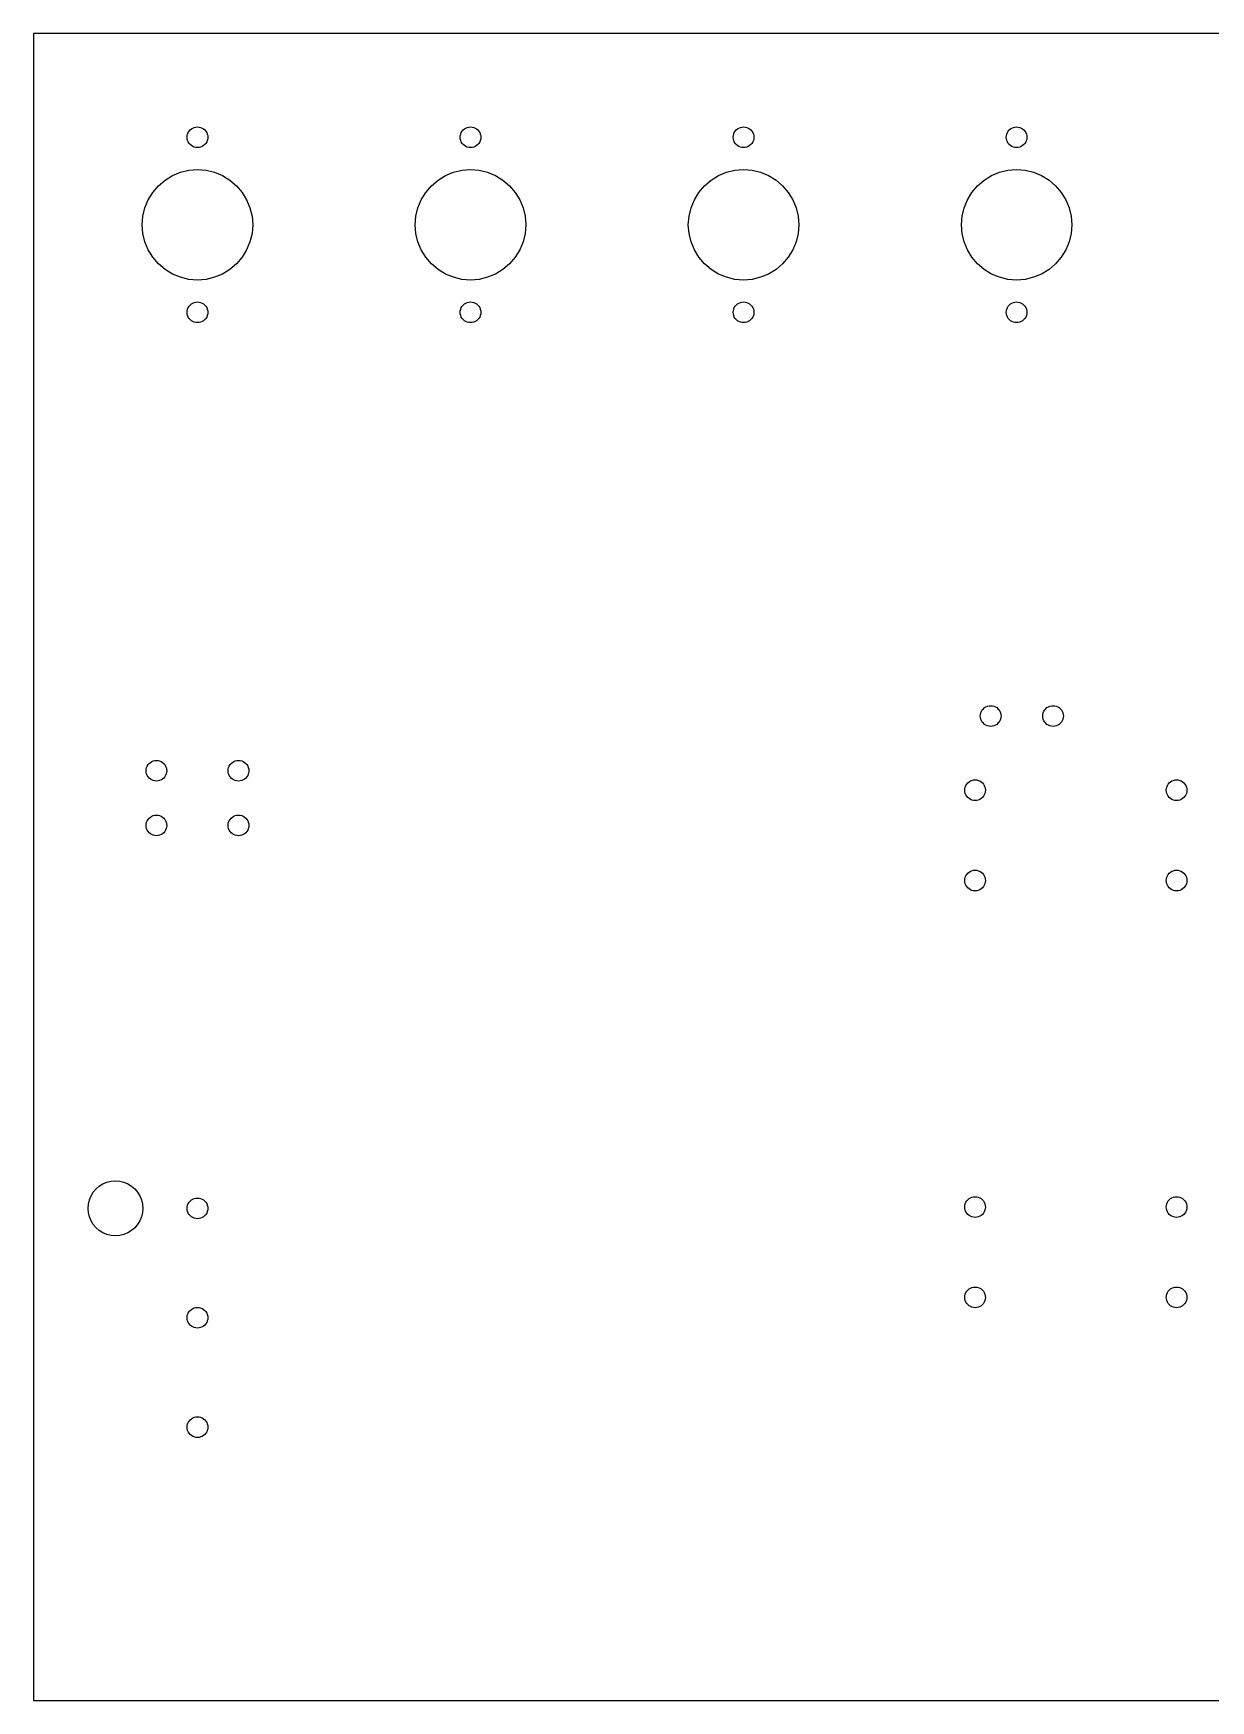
# Model space of a CAD drawing. Header units: metres. Extents: x 0 to 456, y 0 to 305.
# Drawn here: x 0 to 215.2, y 0 to 304.8 of the extents above; entities that cross this region are included whole.
import ezdxf

# ---------------------------------------------------------------- set-up
doc = ezdxf.new("R2010")
doc.units = ezdxf.units.M

msp = doc.modelspace()

# ---------------------------------------------------------------- linework, layer by layer
for p, q in [((456, 304.8), (0, 304.8)), ((0, 304.8), (0, 0)), ((28.2029, 286.384), (28.3164, 286.658)), ((28.3164, 286.658), (28.4713, 286.911)), ((28.4713, 286.911), (28.6639, 287.136)), ((28.6639, 287.136), (28.8893, 287.329)), ((28.8893, 287.329), (29.1422, 287.484)), ((29.1422, 287.484), (29.4161, 287.597)), ((29.4161, 287.597), (29.7044, 287.666)), ((29.7044, 287.666), (30, 287.69)), ((30, 287.69), (30.2956, 287.666)), ((30.2956, 287.666), (30.5839, 287.597)), ((30.5839, 287.597), (30.8578, 287.484)), ((30.8578, 287.484), (31.1107, 287.329)), ((31.1107, 287.329), (31.3361, 287.136)), ((31.3361, 287.136), (31.5287, 286.911)), ((31.5287, 286.911), (31.6836, 286.658)), ((31.6836, 286.658), (31.7971, 286.384)), ((78.1154, 286.384), (78.2289, 286.658)), ((78.2289, 286.658), (78.3838, 286.911)), ((78.3838, 286.911), (78.5764, 287.136)), ((78.5764, 287.136), (78.8018, 287.329)), ((78.8018, 287.329), (79.0546, 287.484)), ((79.0546, 287.484), (79.3286, 287.597)), ((79.3286, 287.597), (79.6169, 287.666)), ((79.6169, 287.666), (79.9125, 287.69)), ((79.9125, 287.69), (80.2081, 287.666)), ((80.2081, 287.666), (80.4964, 287.597)), ((80.4964, 287.597), (80.7703, 287.484)), ((80.7703, 287.484), (81.0232, 287.329)), ((81.0232, 287.329), (81.2486, 287.136)), ((81.2486, 287.136), (81.4412, 286.911)), ((81.4412, 286.911), (81.5961, 286.658)), ((81.5961, 286.658), (81.7096, 286.384)), ((128.028, 286.384), (128.141, 286.658)), ((128.141, 286.658), (128.296, 286.911)), ((128.296, 286.911), (128.489, 287.136)), ((128.489, 287.136), (128.714, 287.329)), ((128.714, 287.329), (128.967, 287.484)), ((128.967, 287.484), (129.241, 287.597)), ((129.241, 287.597), (129.529, 287.666)), ((129.529, 287.666), (129.825, 287.69)), ((129.825, 287.69), (130.121, 287.666)), ((130.121, 287.666), (130.409, 287.597)), ((130.409, 287.597), (130.683, 287.484)), ((130.683, 287.484), (130.936, 287.329)), ((130.936, 287.329), (131.161, 287.136)), ((131.161, 287.136), (131.354, 286.911)), ((131.354, 286.911), (131.509, 286.658)), ((131.509, 286.658), (131.622, 286.384)), ((177.94, 286.384), (178.054, 286.658)), ((178.054, 286.658), (178.209, 286.911)), ((178.209, 286.911), (178.401, 287.136)), ((178.401, 287.136), (178.627, 287.329)), ((178.627, 287.329), (178.88, 287.484)), ((178.88, 287.484), (179.154, 287.597)), ((179.154, 287.597), (179.442, 287.666)), ((179.442, 287.666), (179.737, 287.69)), ((179.737, 287.69), (180.033, 287.666)), ((180.033, 287.666), (180.321, 287.597)), ((180.321, 287.597), (180.595, 287.484)), ((180.595, 287.484), (180.848, 287.329)), ((180.848, 287.329), (181.074, 287.136)), ((181.074, 287.136), (181.266, 286.911)), ((181.266, 286.911), (181.421, 286.658)), ((181.421, 286.658), (181.535, 286.384)), ((28.1104, 285.8), (28.1337, 286.096)), ((28.1337, 285.504), (28.1104, 285.8)), ((28.1337, 286.096), (28.2029, 286.384)), ((28.2029, 285.216), (28.1337, 285.504)), ((28.3164, 284.942), (28.2029, 285.216)), ((28.4713, 284.689), (28.3164, 284.942)), ((28.6639, 284.464), (28.4713, 284.689)), ((28.8893, 284.271), (28.6639, 284.464)), ((29.1422, 284.116), (28.8893, 284.271)), ((29.4161, 284.003), (29.1422, 284.116)), ((29.7044, 283.934), (29.4161, 284.003)), ((30, 283.91), (29.7044, 283.934)), ((30.2956, 283.934), (30, 283.91)), ((30.5839, 284.003), (30.2956, 283.934)), ((30.8578, 284.116), (30.5839, 284.003)), ((31.1107, 284.271), (30.8578, 284.116)), ((31.3361, 284.464), (31.1107, 284.271)), ((31.5287, 284.689), (31.3361, 284.464)), ((31.6836, 284.942), (31.5287, 284.689)), ((31.7971, 285.216), (31.6836, 284.942)), ((31.7971, 286.384), (31.8663, 286.096)), ((31.8663, 285.504), (31.7971, 285.216)), ((31.8663, 286.096), (31.8896, 285.8)), ((31.8896, 285.8), (31.8663, 285.504)), ((78.0229, 285.8), (78.0462, 286.096)), ((78.0462, 285.504), (78.0229, 285.8)), ((78.0462, 286.096), (78.1154, 286.384)), ((78.1154, 285.216), (78.0462, 285.504)), ((78.2289, 284.942), (78.1154, 285.216)), ((78.3838, 284.689), (78.2289, 284.942)), ((78.5764, 284.464), (78.3838, 284.689)), ((78.8018, 284.271), (78.5764, 284.464)), ((79.0546, 284.116), (78.8018, 284.271)), ((79.3286, 284.003), (79.0546, 284.116)), ((79.6169, 283.934), (79.3286, 284.003)), ((79.9125, 283.91), (79.6169, 283.934)), ((80.2081, 283.934), (79.9125, 283.91)), ((80.4964, 284.003), (80.2081, 283.934)), ((80.7703, 284.116), (80.4964, 284.003)), ((81.0232, 284.271), (80.7703, 284.116)), ((81.2486, 284.464), (81.0232, 284.271)), ((81.4412, 284.689), (81.2486, 284.464)), ((81.5961, 284.942), (81.4412, 284.689)), ((81.7096, 285.216), (81.5961, 284.942)), ((81.7096, 286.384), (81.7788, 286.096)), ((81.7788, 285.504), (81.7096, 285.216)), ((81.7788, 286.096), (81.8021, 285.8)), ((81.8021, 285.8), (81.7788, 285.504)), ((127.935, 285.8), (127.959, 286.096)), ((127.959, 285.504), (127.935, 285.8)), ((127.959, 286.096), (128.028, 286.384)), ((128.028, 285.216), (127.959, 285.504)), ((128.141, 284.942), (128.028, 285.216)), ((128.296, 284.689), (128.141, 284.942)), ((128.489, 284.464), (128.296, 284.689)), ((128.714, 284.271), (128.489, 284.464)), ((128.967, 284.116), (128.714, 284.271)), ((129.241, 284.003), (128.967, 284.116)), ((129.529, 283.934), (129.241, 284.003)), ((129.825, 283.91), (129.529, 283.934)), ((130.121, 283.934), (129.825, 283.91)), ((130.409, 284.003), (130.121, 283.934)), ((130.683, 284.116), (130.409, 284.003)), ((130.936, 284.271), (130.683, 284.116)), ((131.161, 284.464), (130.936, 284.271)), ((131.354, 284.689), (131.161, 284.464)), ((131.509, 284.942), (131.354, 284.689)), ((131.622, 285.216), (131.509, 284.942)), ((131.622, 286.384), (131.691, 286.096)), ((131.691, 285.504), (131.622, 285.216)), ((131.691, 286.096), (131.715, 285.8)), ((131.715, 285.8), (131.691, 285.504)), ((177.848, 285.8), (177.871, 286.096)), ((177.871, 285.504), (177.848, 285.8)), ((177.871, 286.096), (177.94, 286.384)), ((177.94, 285.216), (177.871, 285.504)), ((178.054, 284.942), (177.94, 285.216)), ((178.209, 284.689), (178.054, 284.942)), ((178.401, 284.464), (178.209, 284.689)), ((178.627, 284.271), (178.401, 284.464)), ((178.88, 284.116), (178.627, 284.271)), ((179.154, 284.003), (178.88, 284.116)), ((179.442, 283.934), (179.154, 284.003)), ((179.737, 283.91), (179.442, 283.934)), ((180.033, 283.934), (179.737, 283.91)), ((180.321, 284.003), (180.033, 283.934)), ((180.595, 284.116), (180.321, 284.003)), ((180.848, 284.271), (180.595, 284.116)), ((181.074, 284.464), (180.848, 284.271)), ((181.266, 284.689), (181.074, 284.464)), ((181.421, 284.942), (181.266, 284.689)), ((181.535, 285.216), (181.421, 284.942)), ((181.535, 286.384), (181.604, 286.096)), ((181.604, 285.504), (181.535, 285.216)), ((181.604, 286.096), (181.627, 285.8)), ((181.627, 285.8), (181.604, 285.504)), ((22.8622, 276.938), (24.0667, 277.967)), ((24.0667, 277.967), (25.4173, 278.794)), ((25.4173, 278.794), (26.8807, 279.4)), ((26.8807, 279.4), (28.4209, 279.77)), ((28.4209, 279.77), (30, 279.894)), ((30, 279.894), (31.5791, 279.77)), ((31.5791, 279.77), (33.1193, 279.4)), ((33.1193, 279.4), (34.5827, 278.794)), ((34.5827, 278.794), (35.9333, 277.967)), ((35.9333, 277.967), (37.1378, 276.938)), ((72.7747, 276.938), (73.9792, 277.967)), ((73.9792, 277.967), (75.3297, 278.794)), ((75.3297, 278.794), (76.7932, 279.4)), ((76.7932, 279.4), (78.3334, 279.77)), ((78.3334, 279.77), (79.9125, 279.894)), ((79.9125, 279.894), (81.4916, 279.77)), ((81.4916, 279.77), (83.0318, 279.4)), ((83.0318, 279.4), (84.4952, 278.794)), ((84.4952, 278.794), (85.8458, 277.967)), ((85.8458, 277.967), (87.0503, 276.938)), ((122.687, 276.938), (123.892, 277.967)), ((123.892, 277.967), (125.242, 278.794)), ((125.242, 278.794), (126.706, 279.4)), ((126.706, 279.4), (128.246, 279.77)), ((128.246, 279.77), (129.825, 279.894)), ((129.825, 279.894), (131.404, 279.77)), ((131.404, 279.77), (132.944, 279.4)), ((132.944, 279.4), (134.408, 278.794)), ((134.408, 278.794), (135.758, 277.967)), ((135.758, 277.967), (136.963, 276.938)), ((172.6, 276.938), (173.804, 277.967)), ((173.804, 277.967), (175.155, 278.794)), ((175.155, 278.794), (176.618, 279.4)), ((176.618, 279.4), (178.158, 279.77)), ((178.158, 279.77), (179.737, 279.894)), ((179.737, 279.894), (181.317, 279.77)), ((181.317, 279.77), (182.857, 279.4)), ((182.857, 279.4), (184.32, 278.794)), ((184.32, 278.794), (185.671, 277.967)), ((185.671, 277.967), (186.875, 276.938)), ((20.3997, 272.919), (21.0058, 274.383)), ((21.0058, 274.383), (21.8335, 275.733)), ((21.8335, 275.733), (22.8622, 276.938)), ((37.1378, 276.938), (38.1665, 275.733)), ((38.1665, 275.733), (38.9942, 274.383)), ((38.9942, 274.383), (39.6003, 272.919)), ((70.3121, 272.919), (70.9183, 274.383)), ((70.9183, 274.383), (71.746, 275.733)), ((71.746, 275.733), (72.7747, 276.938)), ((87.0503, 276.938), (88.079, 275.733)), ((88.079, 275.733), (88.9067, 274.383)), ((88.9067, 274.383), (89.5128, 272.919)), ((120.225, 272.919), (120.831, 274.383)), ((120.831, 274.383), (121.658, 275.733)), ((121.658, 275.733), (122.687, 276.938)), ((136.963, 276.938), (137.992, 275.733)), ((137.992, 275.733), (138.819, 274.383)), ((138.819, 274.383), (139.425, 272.919)), ((170.137, 272.919), (170.743, 274.383)), ((170.743, 274.383), (171.571, 275.733)), ((171.571, 275.733), (172.6, 276.938)), ((186.875, 276.938), (187.904, 275.733)), ((187.904, 275.733), (188.732, 274.383)), ((188.732, 274.383), (189.338, 272.919)), ((19.9056, 269.8), (20.0299, 271.379)), ((20.0299, 271.379), (20.3997, 272.919)), ((39.6003, 272.919), (39.9701, 271.379)), ((39.9701, 271.379), (40.0944, 269.8)), ((69.8181, 269.8), (69.9424, 271.379)), ((69.9424, 271.379), (70.3121, 272.919)), ((89.5128, 272.919), (89.8826, 271.379)), ((89.8826, 271.379), (90.0069, 269.8)), ((119.731, 269.8), (119.855, 271.379)), ((119.855, 271.379), (120.225, 272.919)), ((139.425, 272.919), (139.795, 271.379)), ((139.795, 271.379), (139.919, 269.8)), ((169.643, 269.8), (169.767, 271.379)), ((169.767, 271.379), (170.137, 272.919)), ((189.338, 272.919), (189.708, 271.379)), ((189.708, 271.379), (189.832, 269.8)), ((20.0299, 268.221), (19.9056, 269.8)), ((40.0944, 269.8), (39.9701, 268.221)), ((69.9424, 268.221), (69.8181, 269.8)), ((90.0069, 269.8), (89.8826, 268.221)), ((119.855, 268.221), (119.731, 269.8)), ((139.919, 269.8), (139.795, 268.221)), ((169.767, 268.221), (169.643, 269.8)), ((189.832, 269.8), (189.708, 268.221)), ((20.3997, 266.681), (20.0299, 268.221)), ((21.0058, 265.217), (20.3997, 266.681)), ((21.8335, 263.867), (21.0058, 265.217)), ((38.9942, 265.217), (38.1665, 263.867)), ((39.6003, 266.681), (38.9942, 265.217)), ((39.9701, 268.221), (39.6003, 266.681)), ((70.3121, 266.681), (69.9424, 268.221)), ((70.9183, 265.217), (70.3121, 266.681)), ((71.746, 263.867), (70.9183, 265.217)), ((88.9067, 265.217), (88.079, 263.867)), ((89.5128, 266.681), (88.9067, 265.217)), ((89.8826, 268.221), (89.5128, 266.681)), ((120.225, 266.681), (119.855, 268.221)), ((120.831, 265.217), (120.225, 266.681)), ((121.658, 263.867), (120.831, 265.217)), ((138.819, 265.217), (137.992, 263.867)), ((139.425, 266.681), (138.819, 265.217)), ((139.795, 268.221), (139.425, 266.681)), ((170.137, 266.681), (169.767, 268.221)), ((170.743, 265.217), (170.137, 266.681)), ((171.571, 263.867), (170.743, 265.217)), ((188.732, 265.217), (187.904, 263.867)), ((189.338, 266.681), (188.732, 265.217)), ((189.708, 268.221), (189.338, 266.681)), ((22.8622, 262.662), (21.8335, 263.867)), ((24.0667, 261.633), (22.8622, 262.662)), ((37.1378, 262.662), (35.9333, 261.633)), ((38.1665, 263.867), (37.1378, 262.662)), ((72.7747, 262.662), (71.746, 263.867)), ((73.9792, 261.633), (72.7747, 262.662)), ((87.0503, 262.662), (85.8458, 261.633)), ((88.079, 263.867), (87.0503, 262.662)), ((122.687, 262.662), (121.658, 263.867)), ((123.892, 261.633), (122.687, 262.662)), ((136.963, 262.662), (135.758, 261.633)), ((137.992, 263.867), (136.963, 262.662)), ((172.6, 262.662), (171.571, 263.867)), ((173.804, 261.633), (172.6, 262.662)), ((186.875, 262.662), (185.671, 261.633)), ((187.904, 263.867), (186.875, 262.662)), ((25.4173, 260.806), (24.0667, 261.633)), ((26.8807, 260.2), (25.4173, 260.806)), ((28.4209, 259.83), (26.8807, 260.2)), ((30, 259.706), (28.4209, 259.83)), ((31.5791, 259.83), (30, 259.706)), ((33.1193, 260.2), (31.5791, 259.83)), ((34.5827, 260.806), (33.1193, 260.2)), ((35.9333, 261.633), (34.5827, 260.806)), ((75.3297, 260.806), (73.9792, 261.633)), ((76.7932, 260.2), (75.3297, 260.806)), ((78.3334, 259.83), (76.7932, 260.2)), ((79.9125, 259.706), (78.3334, 259.83)), ((81.4916, 259.83), (79.9125, 259.706)), ((83.0318, 260.2), (81.4916, 259.83)), ((84.4952, 260.806), (83.0318, 260.2)), ((85.8458, 261.633), (84.4952, 260.806)), ((125.242, 260.806), (123.892, 261.633)), ((126.706, 260.2), (125.242, 260.806)), ((128.246, 259.83), (126.706, 260.2)), ((129.825, 259.706), (128.246, 259.83)), ((131.404, 259.83), (129.825, 259.706)), ((132.944, 260.2), (131.404, 259.83)), ((134.408, 260.806), (132.944, 260.2)), ((135.758, 261.633), (134.408, 260.806)), ((175.155, 260.806), (173.804, 261.633)), ((176.618, 260.2), (175.155, 260.806)), ((178.158, 259.83), (176.618, 260.2)), ((179.737, 259.706), (178.158, 259.83)), ((181.317, 259.83), (179.737, 259.706)), ((182.857, 260.2), (181.317, 259.83)), ((184.32, 260.806), (182.857, 260.2)), ((185.671, 261.633), (184.32, 260.806)), ((28.1104, 253.8), (28.1337, 254.096)), ((28.1337, 253.504), (28.1104, 253.8)), ((28.1337, 254.096), (28.2029, 254.384)), ((28.2029, 253.216), (28.1337, 253.504)), ((28.2029, 254.384), (28.3164, 254.658)), ((28.3164, 252.942), (28.2029, 253.216)), ((28.3164, 254.658), (28.4713, 254.911)), ((28.4713, 254.911), (28.6639, 255.136)), ((28.6639, 255.136), (28.8893, 255.329)), ((28.8893, 255.329), (29.1422, 255.484)), ((29.1422, 255.484), (29.4161, 255.597)), ((29.4161, 255.597), (29.7044, 255.666)), ((29.7044, 255.666), (30, 255.69)), ((30, 255.69), (30.2956, 255.666)), ((30.2956, 255.666), (30.5839, 255.597)), ((30.5839, 255.597), (30.8578, 255.484)), ((30.8578, 255.484), (31.1107, 255.329)), ((31.1107, 255.329), (31.3361, 255.136)), ((31.3361, 255.136), (31.5287, 254.911)), ((31.5287, 254.911), (31.6836, 254.658)), ((31.6836, 254.658), (31.7971, 254.384)), ((31.7971, 253.216), (31.6836, 252.942)), ((31.7971, 254.384), (31.8663, 254.096)), ((31.8663, 253.504), (31.7971, 253.216)), ((31.8663, 254.096), (31.8896, 253.8)), ((31.8896, 253.8), (31.8663, 253.504)), ((78.0229, 253.8), (78.0462, 254.096)), ((78.0462, 253.504), (78.0229, 253.8)), ((78.0462, 254.096), (78.1154, 254.384)), ((78.1154, 253.216), (78.0462, 253.504)), ((78.1154, 254.384), (78.2289, 254.658)), ((78.2289, 252.942), (78.1154, 253.216)), ((78.2289, 254.658), (78.3838, 254.911)), ((78.3838, 254.911), (78.5764, 255.136)), ((78.5764, 255.136), (78.8018, 255.329)), ((78.8018, 255.329), (79.0546, 255.484)), ((79.0546, 255.484), (79.3286, 255.597)), ((79.3286, 255.597), (79.6169, 255.666)), ((79.6169, 255.666), (79.9125, 255.69)), ((79.9125, 255.69), (80.2081, 255.666)), ((80.2081, 255.666), (80.4964, 255.597)), ((80.4964, 255.597), (80.7703, 255.484)), ((80.7703, 255.484), (81.0232, 255.329)), ((81.0232, 255.329), (81.2486, 255.136)), ((81.2486, 255.136), (81.4412, 254.911)), ((81.4412, 254.911), (81.5961, 254.658)), ((81.5961, 254.658), (81.7096, 254.384)), ((81.7096, 253.216), (81.5961, 252.942)), ((81.7096, 254.384), (81.7788, 254.096)), ((81.7788, 253.504), (81.7096, 253.216)), ((81.7788, 254.096), (81.8021, 253.8)), ((81.8021, 253.8), (81.7788, 253.504)), ((127.935, 253.8), (127.959, 254.096)), ((127.959, 253.504), (127.935, 253.8)), ((127.959, 254.096), (128.028, 254.384)), ((128.028, 253.216), (127.959, 253.504)), ((128.028, 254.384), (128.141, 254.658)), ((128.141, 252.942), (128.028, 253.216)), ((128.141, 254.658), (128.296, 254.911)), ((128.296, 254.911), (128.489, 255.136)), ((128.489, 255.136), (128.714, 255.329)), ((128.714, 255.329), (128.967, 255.484)), ((128.967, 255.484), (129.241, 255.597)), ((129.241, 255.597), (129.529, 255.666)), ((129.529, 255.666), (129.825, 255.69)), ((129.825, 255.69), (130.121, 255.666)), ((130.121, 255.666), (130.409, 255.597)), ((130.409, 255.597), (130.683, 255.484)), ((130.683, 255.484), (130.936, 255.329)), ((130.936, 255.329), (131.161, 255.136)), ((131.161, 255.136), (131.354, 254.911)), ((131.354, 254.911), (131.509, 254.658)), ((131.509, 254.658), (131.622, 254.384)), ((131.622, 253.216), (131.509, 252.942)), ((131.622, 254.384), (131.691, 254.096)), ((131.691, 253.504), (131.622, 253.216)), ((131.691, 254.096), (131.715, 253.8)), ((131.715, 253.8), (131.691, 253.504)), ((177.848, 253.8), (177.871, 254.096)), ((177.871, 253.504), (177.848, 253.8)), ((177.871, 254.096), (177.94, 254.384)), ((177.94, 253.216), (177.871, 253.504)), ((177.94, 254.384), (178.054, 254.658)), ((178.054, 252.942), (177.94, 253.216)), ((178.054, 254.658), (178.209, 254.911)), ((178.209, 254.911), (178.401, 255.136)), ((178.401, 255.136), (178.627, 255.329)), ((178.627, 255.329), (178.88, 255.484)), ((178.88, 255.484), (179.154, 255.597)), ((179.154, 255.597), (179.442, 255.666)), ((179.442, 255.666), (179.737, 255.69)), ((179.737, 255.69), (180.033, 255.666)), ((180.033, 255.666), (180.321, 255.597)), ((180.321, 255.597), (180.595, 255.484)), ((180.595, 255.484), (180.848, 255.329)), ((180.848, 255.329), (181.074, 255.136)), ((181.074, 255.136), (181.266, 254.911)), ((181.266, 254.911), (181.421, 254.658)), ((181.421, 254.658), (181.535, 254.384)), ((181.535, 253.216), (181.421, 252.942)), ((181.535, 254.384), (181.604, 254.096)), ((181.604, 253.504), (181.535, 253.216)), ((181.604, 254.096), (181.627, 253.8)), ((181.627, 253.8), (181.604, 253.504)), ((28.4713, 252.689), (28.3164, 252.942)), ((28.6639, 252.464), (28.4713, 252.689)), ((28.8893, 252.271), (28.6639, 252.464)), ((29.1422, 252.116), (28.8893, 252.271)), ((29.4161, 252.003), (29.1422, 252.116)), ((29.7044, 251.934), (29.4161, 252.003)), ((30, 251.91), (29.7044, 251.934)), ((30.2956, 251.934), (30, 251.91)), ((30.5839, 252.003), (30.2956, 251.934)), ((30.8578, 252.116), (30.5839, 252.003)), ((31.1107, 252.271), (30.8578, 252.116)), ((31.3361, 252.464), (31.1107, 252.271)), ((31.5287, 252.689), (31.3361, 252.464)), ((31.6836, 252.942), (31.5287, 252.689)), ((78.3838, 252.689), (78.2289, 252.942)), ((78.5764, 252.464), (78.3838, 252.689)), ((78.8018, 252.271), (78.5764, 252.464)), ((79.0546, 252.116), (78.8018, 252.271)), ((79.3286, 252.003), (79.0546, 252.116)), ((79.6169, 251.934), (79.3286, 252.003)), ((79.9125, 251.91), (79.6169, 251.934)), ((80.2081, 251.934), (79.9125, 251.91)), ((80.4964, 252.003), (80.2081, 251.934)), ((80.7703, 252.116), (80.4964, 252.003)), ((81.0232, 252.271), (80.7703, 252.116)), ((81.2486, 252.464), (81.0232, 252.271)), ((81.4412, 252.689), (81.2486, 252.464)), ((81.5961, 252.942), (81.4412, 252.689)), ((128.296, 252.689), (128.141, 252.942)), ((128.489, 252.464), (128.296, 252.689)), ((128.714, 252.271), (128.489, 252.464)), ((128.967, 252.116), (128.714, 252.271)), ((129.241, 252.003), (128.967, 252.116)), ((129.529, 251.934), (129.241, 252.003)), ((129.825, 251.91), (129.529, 251.934)), ((130.121, 251.934), (129.825, 251.91)), ((130.409, 252.003), (130.121, 251.934)), ((130.683, 252.116), (130.409, 252.003)), ((130.936, 252.271), (130.683, 252.116)), ((131.161, 252.464), (130.936, 252.271)), ((131.354, 252.689), (131.161, 252.464)), ((131.509, 252.942), (131.354, 252.689)), ((178.209, 252.689), (178.054, 252.942)), ((178.401, 252.464), (178.209, 252.689)), ((178.627, 252.271), (178.401, 252.464)), ((178.88, 252.116), (178.627, 252.271)), ((179.154, 252.003), (178.88, 252.116)), ((179.442, 251.934), (179.154, 252.003)), ((179.737, 251.91), (179.442, 251.934)), ((180.033, 251.934), (179.737, 251.91)), ((180.321, 252.003), (180.033, 251.934)), ((180.595, 252.116), (180.321, 252.003)), ((180.848, 252.271), (180.595, 252.116)), ((181.074, 252.464), (180.848, 252.271)), ((181.266, 252.689), (181.074, 252.464)), ((181.421, 252.942), (181.266, 252.689)), ((173.11, 180), (173.134, 180.296)), ((173.134, 179.704), (173.11, 180)), ((173.134, 180.296), (173.203, 180.584)), ((173.203, 180.584), (173.316, 180.858)), ((173.316, 180.858), (173.471, 181.111)), ((173.471, 181.111), (173.664, 181.336)), ((173.664, 181.336), (173.889, 181.529)), ((173.889, 181.529), (174.142, 181.684)), ((174.142, 181.684), (174.416, 181.797)), ((174.416, 181.797), (174.704, 181.866)), ((174.704, 181.866), (175, 181.89)), ((175, 181.89), (175.296, 181.866)), ((175.296, 181.866), (175.584, 181.797)), ((175.584, 181.797), (175.858, 181.684)), ((175.858, 181.684), (176.111, 181.529)), ((176.111, 181.529), (176.336, 181.336)), ((176.336, 181.336), (176.529, 181.111)), ((176.529, 181.111), (176.684, 180.858)), ((176.684, 180.858), (176.797, 180.584)), ((176.797, 180.584), (176.866, 180.296)), ((176.866, 180.296), (176.89, 180)), ((176.89, 180), (176.866, 179.704)), ((184.51, 180), (184.534, 180.296)), ((184.534, 179.704), (184.51, 180)), ((184.534, 180.296), (184.603, 180.584)), ((184.603, 180.584), (184.716, 180.858)), ((184.716, 180.858), (184.871, 181.111)), ((184.871, 181.111), (185.064, 181.336)), ((185.064, 181.336), (185.289, 181.529)), ((185.289, 181.529), (185.542, 181.684)), ((185.542, 181.684), (185.816, 181.797)), ((185.816, 181.797), (186.104, 181.866)), ((186.104, 181.866), (186.4, 181.89)), ((186.4, 181.89), (186.696, 181.866)), ((186.696, 181.866), (186.984, 181.797)), ((186.984, 181.797), (187.258, 181.684)), ((187.258, 181.684), (187.511, 181.529)), ((187.511, 181.529), (187.736, 181.336)), ((187.736, 181.336), (187.929, 181.111)), ((187.929, 181.111), (188.084, 180.858)), ((188.084, 180.858), (188.197, 180.584)), ((188.197, 180.584), (188.266, 180.296)), ((188.266, 180.296), (188.29, 180)), ((188.29, 180), (188.266, 179.704)), ((173.203, 179.416), (173.134, 179.704)), ((173.316, 179.142), (173.203, 179.416)), ((173.471, 178.889), (173.316, 179.142)), ((173.664, 178.664), (173.471, 178.889)), ((173.889, 178.471), (173.664, 178.664)), ((174.142, 178.316), (173.889, 178.471)), ((174.416, 178.203), (174.142, 178.316)), ((174.704, 178.134), (174.416, 178.203)), ((175, 178.11), (174.704, 178.134)), ((175.296, 178.134), (175, 178.11)), ((175.584, 178.203), (175.296, 178.134)), ((175.858, 178.316), (175.584, 178.203)), ((176.111, 178.471), (175.858, 178.316)), ((176.336, 178.664), (176.111, 178.471)), ((176.529, 178.889), (176.336, 178.664)), ((176.684, 179.142), (176.529, 178.889)), ((176.797, 179.416), (176.684, 179.142)), ((176.866, 179.704), (176.797, 179.416)), ((184.603, 179.416), (184.534, 179.704)), ((184.716, 179.142), (184.603, 179.416)), ((184.871, 178.889), (184.716, 179.142)), ((185.064, 178.664), (184.871, 178.889)), ((185.289, 178.471), (185.064, 178.664)), ((185.542, 178.316), (185.289, 178.471)), ((185.816, 178.203), (185.542, 178.316)), ((186.104, 178.134), (185.816, 178.203)), ((186.4, 178.11), (186.104, 178.134)), ((186.696, 178.134), (186.4, 178.11)), ((186.984, 178.203), (186.696, 178.134)), ((187.258, 178.316), (186.984, 178.203)), ((187.511, 178.471), (187.258, 178.316)), ((187.736, 178.664), (187.511, 178.471)), ((187.929, 178.889), (187.736, 178.664)), ((188.084, 179.142), (187.929, 178.889)), ((188.197, 179.416), (188.084, 179.142)), ((188.266, 179.704), (188.197, 179.416)), ((20.7029, 170.584), (20.8164, 170.858)), ((20.8164, 170.858), (20.9713, 171.111)), ((20.9713, 171.111), (21.1639, 171.336)), ((21.1639, 171.336), (21.3893, 171.529)), ((21.3893, 171.529), (21.6422, 171.684)), ((21.6422, 171.684), (21.9161, 171.797)), ((21.9161, 171.797), (22.2044, 171.866)), ((22.2044, 171.866), (22.5, 171.89)), ((22.5, 171.89), (22.7956, 171.866)), ((22.7956, 171.866), (23.0839, 171.797)), ((23.0839, 171.797), (23.3579, 171.684)), ((23.3579, 171.684), (23.6107, 171.529)), ((23.6107, 171.529), (23.8362, 171.336)), ((23.8362, 171.336), (24.0287, 171.111)), ((24.0287, 171.111), (24.1836, 170.858)), ((24.1836, 170.858), (24.2971, 170.584)), ((35.7029, 170.584), (35.8164, 170.858)), ((35.8164, 170.858), (35.9713, 171.111)), ((35.9713, 171.111), (36.1638, 171.336)), ((36.1638, 171.336), (36.3893, 171.529)), ((36.3893, 171.529), (36.6421, 171.684)), ((36.6421, 171.684), (36.9161, 171.797)), ((36.9161, 171.797), (37.2044, 171.866)), ((37.2044, 171.866), (37.5, 171.89)), ((37.5, 171.89), (37.7956, 171.866)), ((37.7956, 171.866), (38.0839, 171.797)), ((38.0839, 171.797), (38.3578, 171.684)), ((38.3578, 171.684), (38.6107, 171.529)), ((38.6107, 171.529), (38.8361, 171.336)), ((38.8361, 171.336), (39.0287, 171.111)), ((39.0287, 171.111), (39.1836, 170.858)), ((39.1836, 170.858), (39.2971, 170.584)), ((20.6104, 170), (20.6337, 170.296)), ((20.6337, 169.704), (20.6104, 170)), ((20.6337, 170.296), (20.7029, 170.584)), ((20.7029, 169.416), (20.6337, 169.704)), ((20.8164, 169.142), (20.7029, 169.416)), ((20.9713, 168.889), (20.8164, 169.142)), ((21.1639, 168.664), (20.9713, 168.889)), ((21.3893, 168.471), (21.1639, 168.664)), ((21.6422, 168.316), (21.3893, 168.471)), ((21.9161, 168.203), (21.6422, 168.316)), ((22.2044, 168.134), (21.9161, 168.203)), ((22.5, 168.11), (22.2044, 168.134)), ((22.7956, 168.134), (22.5, 168.11)), ((23.0839, 168.203), (22.7956, 168.134)), ((23.3579, 168.316), (23.0839, 168.203)), ((23.6107, 168.471), (23.3579, 168.316)), ((23.8362, 168.664), (23.6107, 168.471)), ((24.0287, 168.889), (23.8362, 168.664)), ((24.1836, 169.142), (24.0287, 168.889)), ((24.2971, 169.416), (24.1836, 169.142)), ((24.2971, 170.584), (24.3663, 170.296)), ((24.3663, 169.704), (24.2971, 169.416)), ((24.3663, 170.296), (24.3896, 170)), ((24.3896, 170), (24.3663, 169.704)), ((35.6104, 170), (35.6337, 170.296)), ((35.6337, 169.704), (35.6104, 170)), ((35.6337, 170.296), (35.7029, 170.584)), ((35.7029, 169.416), (35.6337, 169.704)), ((35.8164, 169.142), (35.7029, 169.416)), ((35.9713, 168.889), (35.8164, 169.142)), ((36.1638, 168.664), (35.9713, 168.889)), ((36.3893, 168.471), (36.1638, 168.664)), ((36.6421, 168.316), (36.3893, 168.471)), ((36.9161, 168.203), (36.6421, 168.316)), ((37.2044, 168.134), (36.9161, 168.203)), ((37.5, 168.11), (37.2044, 168.134)), ((37.7956, 168.134), (37.5, 168.11)), ((38.0839, 168.203), (37.7956, 168.134)), ((38.3578, 168.316), (38.0839, 168.203)), ((38.6107, 168.471), (38.3578, 168.316)), ((38.8361, 168.664), (38.6107, 168.471)), ((39.0287, 168.889), (38.8361, 168.664)), ((39.1836, 169.142), (39.0287, 168.889)), ((39.2971, 169.416), (39.1836, 169.142)), ((39.2971, 170.584), (39.3663, 170.296)), ((39.3663, 169.704), (39.2971, 169.416)), ((39.3663, 170.296), (39.3896, 170)), ((39.3896, 170), (39.3663, 169.704)), ((170.621, 167.551), (170.814, 167.776)), ((170.814, 167.776), (171.039, 167.969)), ((171.039, 167.969), (171.292, 168.124)), ((171.292, 168.124), (171.566, 168.237)), ((171.566, 168.237), (171.854, 168.306)), ((171.854, 168.306), (172.15, 168.33)), ((172.15, 168.33), (172.446, 168.306)), ((172.446, 168.306), (172.734, 168.237)), ((172.734, 168.237), (173.008, 168.124)), ((173.008, 168.124), (173.261, 167.969)), ((173.261, 167.969), (173.486, 167.776)), ((173.486, 167.776), (173.679, 167.551)), ((207.451, 167.551), (207.644, 167.776)), ((207.644, 167.776), (207.869, 167.969)), ((207.869, 167.969), (208.122, 168.124)), ((208.122, 168.124), (208.396, 168.237)), ((208.396, 168.237), (208.684, 168.306)), ((208.684, 168.306), (208.98, 168.33)), ((208.98, 168.33), (209.276, 168.306)), ((209.276, 168.306), (209.564, 168.237)), ((209.564, 168.237), (209.838, 168.124)), ((209.838, 168.124), (210.091, 167.969)), ((210.091, 167.969), (210.316, 167.776)), ((210.316, 167.776), (210.509, 167.551)), ((170.26, 166.44), (170.284, 166.736)), ((170.284, 166.144), (170.26, 166.44)), ((170.284, 166.736), (170.353, 167.024)), ((170.353, 165.856), (170.284, 166.144)), ((170.353, 167.024), (170.466, 167.298)), ((170.466, 165.582), (170.353, 165.856)), ((170.466, 167.298), (170.621, 167.551)), ((170.621, 165.329), (170.466, 165.582)), ((170.814, 165.104), (170.621, 165.329)), ((171.039, 164.911), (170.814, 165.104)), ((171.292, 164.756), (171.039, 164.911)), ((171.566, 164.643), (171.292, 164.756)), ((171.854, 164.574), (171.566, 164.643)), ((172.734, 164.643), (172.446, 164.574)), ((173.008, 164.756), (172.734, 164.643)), ((173.261, 164.911), (173.008, 164.756)), ((173.486, 165.104), (173.261, 164.911)), ((173.679, 165.329), (173.486, 165.104)), ((173.679, 167.551), (173.834, 167.298)), ((173.834, 165.582), (173.679, 165.329)), ((173.834, 167.298), (173.947, 167.024)), ((173.947, 165.856), (173.834, 165.582)), ((173.947, 167.024), (174.016, 166.736)), ((174.016, 166.144), (173.947, 165.856)), ((174.016, 166.736), (174.04, 166.44)), ((174.04, 166.44), (174.016, 166.144)), ((207.09, 166.44), (207.114, 166.736)), ((207.114, 166.144), (207.09, 166.44)), ((207.114, 166.736), (207.183, 167.024)), ((207.183, 165.856), (207.114, 166.144)), ((207.183, 167.024), (207.296, 167.298)), ((207.296, 165.582), (207.183, 165.856)), ((207.296, 167.298), (207.451, 167.551)), ((207.451, 165.329), (207.296, 165.582)), ((207.644, 165.104), (207.451, 165.329)), ((207.869, 164.911), (207.644, 165.104)), ((208.122, 164.756), (207.869, 164.911)), ((208.396, 164.643), (208.122, 164.756)), ((208.684, 164.574), (208.396, 164.643)), ((209.564, 164.643), (209.276, 164.574)), ((209.838, 164.756), (209.564, 164.643)), ((210.091, 164.911), (209.838, 164.756)), ((210.316, 165.104), (210.091, 164.911)), ((210.509, 165.329), (210.316, 165.104)), ((210.509, 167.551), (210.664, 167.298)), ((210.664, 165.582), (210.509, 165.329)), ((210.664, 167.298), (210.777, 167.024)), ((210.777, 165.856), (210.664, 165.582)), ((210.777, 167.024), (210.846, 166.736)), ((210.846, 166.144), (210.777, 165.856)), ((210.846, 166.736), (210.87, 166.44)), ((210.87, 166.44), (210.846, 166.144)), ((21.3893, 161.529), (21.6422, 161.684)), ((21.6422, 161.684), (21.9161, 161.797)), ((21.9161, 161.797), (22.2044, 161.866)), ((22.2044, 161.866), (22.5, 161.89)), ((22.5, 161.89), (22.7956, 161.866)), ((22.7956, 161.866), (23.0839, 161.797)), ((23.0839, 161.797), (23.3579, 161.684)), ((23.3579, 161.684), (23.6107, 161.529)), ((36.3893, 161.529), (36.6421, 161.684)), ((36.6421, 161.684), (36.9161, 161.797)), ((36.9161, 161.797), (37.2044, 161.866)), ((37.2044, 161.866), (37.5, 161.89)), ((37.5, 161.89), (37.7956, 161.866)), ((37.7956, 161.866), (38.0839, 161.797)), ((38.0839, 161.797), (38.3578, 161.684)), ((38.3578, 161.684), (38.6107, 161.529)), ((172.15, 164.55), (171.854, 164.574)), ((172.446, 164.574), (172.15, 164.55)), ((208.98, 164.55), (208.684, 164.574)), ((209.276, 164.574), (208.98, 164.55)), ((20.6104, 160), (20.6337, 160.296)), ((20.6337, 159.704), (20.6104, 160)), ((20.6337, 160.296), (20.7029, 160.584)), ((20.7029, 159.416), (20.6337, 159.704)), ((20.7029, 160.584), (20.8164, 160.858)), ((20.8164, 159.142), (20.7029, 159.416)), ((20.8164, 160.858), (20.9713, 161.111)), ((20.9713, 158.889), (20.8164, 159.142)), ((20.9713, 161.111), (21.1639, 161.336)), ((21.1639, 158.664), (20.9713, 158.889)), ((21.1639, 161.336), (21.3893, 161.529)), ((21.3893, 158.471), (21.1639, 158.664)), ((23.6107, 161.529), (23.8362, 161.336)), ((23.8362, 158.664), (23.6107, 158.471)), ((23.8362, 161.336), (24.0287, 161.111)), ((24.0287, 158.889), (23.8362, 158.664)), ((24.0287, 161.111), (24.1836, 160.858)), ((24.1836, 159.142), (24.0287, 158.889)), ((24.1836, 160.858), (24.2971, 160.584)), ((24.2971, 159.416), (24.1836, 159.142)), ((24.2971, 160.584), (24.3663, 160.296)), ((24.3663, 159.704), (24.2971, 159.416)), ((24.3663, 160.296), (24.3896, 160)), ((24.3896, 160), (24.3663, 159.704)), ((35.6104, 160), (35.6337, 160.296)), ((35.6337, 159.704), (35.6104, 160)), ((35.6337, 160.296), (35.7029, 160.584)), ((35.7029, 159.416), (35.6337, 159.704)), ((35.7029, 160.584), (35.8164, 160.858)), ((35.8164, 159.142), (35.7029, 159.416)), ((35.8164, 160.858), (35.9713, 161.111)), ((35.9713, 158.889), (35.8164, 159.142)), ((35.9713, 161.111), (36.1638, 161.336)), ((36.1638, 158.664), (35.9713, 158.889)), ((36.1638, 161.336), (36.3893, 161.529)), ((36.3893, 158.471), (36.1638, 158.664)), ((38.6107, 161.529), (38.8361, 161.336)), ((38.8361, 158.664), (38.6107, 158.471)), ((38.8361, 161.336), (39.0287, 161.111)), ((39.0287, 158.889), (38.8361, 158.664)), ((39.0287, 161.111), (39.1836, 160.858)), ((39.1836, 159.142), (39.0287, 158.889)), ((39.1836, 160.858), (39.2971, 160.584)), ((39.2971, 159.416), (39.1836, 159.142)), ((39.2971, 160.584), (39.3663, 160.296)), ((39.3663, 159.704), (39.2971, 159.416)), ((39.3663, 160.296), (39.3896, 160)), ((39.3896, 160), (39.3663, 159.704)), ((21.6422, 158.316), (21.3893, 158.471)), ((21.9161, 158.203), (21.6422, 158.316)), ((22.2044, 158.134), (21.9161, 158.203)), ((22.5, 158.11), (22.2044, 158.134)), ((22.7956, 158.134), (22.5, 158.11)), ((23.0839, 158.203), (22.7956, 158.134)), ((23.3579, 158.316), (23.0839, 158.203)), ((23.6107, 158.471), (23.3579, 158.316)), ((36.6421, 158.316), (36.3893, 158.471)), ((36.9161, 158.203), (36.6421, 158.316)), ((37.2044, 158.134), (36.9161, 158.203)), ((37.5, 158.11), (37.2044, 158.134)), ((37.7956, 158.134), (37.5, 158.11)), ((38.0839, 158.203), (37.7956, 158.134)), ((38.3578, 158.316), (38.0839, 158.203)), ((38.6107, 158.471), (38.3578, 158.316)), ((170.26, 149.93), (170.284, 150.226)), ((170.284, 149.634), (170.26, 149.93)), ((170.284, 150.226), (170.353, 150.514)), ((170.353, 149.346), (170.284, 149.634)), ((170.353, 150.514), (170.466, 150.788)), ((170.466, 150.788), (170.621, 151.041)), ((170.621, 151.041), (170.814, 151.266)), ((170.814, 151.266), (171.039, 151.459)), ((171.039, 151.459), (171.292, 151.614)), ((171.292, 151.614), (171.566, 151.727)), ((171.566, 151.727), (171.854, 151.796)), ((171.854, 151.796), (172.15, 151.82)), ((172.15, 151.82), (172.446, 151.796)), ((172.446, 151.796), (172.734, 151.727)), ((172.734, 151.727), (173.008, 151.614)), ((173.008, 151.614), (173.261, 151.459)), ((173.261, 151.459), (173.486, 151.266)), ((173.486, 151.266), (173.679, 151.041)), ((173.679, 151.041), (173.834, 150.788)), ((173.834, 150.788), (173.947, 150.514)), ((173.947, 150.514), (174.016, 150.226)), ((174.016, 149.634), (173.947, 149.346)), ((174.016, 150.226), (174.04, 149.93)), ((174.04, 149.93), (174.016, 149.634)), ((207.09, 149.93), (207.114, 150.226)), ((207.114, 149.634), (207.09, 149.93)), ((207.114, 150.226), (207.183, 150.514)), ((207.183, 149.346), (207.114, 149.634)), ((207.183, 150.514), (207.296, 150.788)), ((207.296, 150.788), (207.451, 151.041)), ((207.451, 151.041), (207.644, 151.266)), ((207.644, 151.266), (207.869, 151.459)), ((207.869, 151.459), (208.122, 151.614)), ((208.122, 151.614), (208.396, 151.727)), ((208.396, 151.727), (208.684, 151.796)), ((208.684, 151.796), (208.98, 151.82)), ((208.98, 151.82), (209.276, 151.796)), ((209.276, 151.796), (209.564, 151.727)), ((209.564, 151.727), (209.838, 151.614)), ((209.838, 151.614), (210.091, 151.459)), ((210.091, 151.459), (210.316, 151.266)), ((210.316, 151.266), (210.509, 151.041)), ((210.509, 151.041), (210.664, 150.788)), ((210.664, 150.788), (210.777, 150.514)), ((210.777, 150.514), (210.846, 150.226)), ((210.846, 149.634), (210.777, 149.346)), ((210.846, 150.226), (210.87, 149.93)), ((210.87, 149.93), (210.846, 149.634)), ((170.466, 149.072), (170.353, 149.346)), ((170.621, 148.819), (170.466, 149.072)), ((170.814, 148.594), (170.621, 148.819)), ((171.039, 148.401), (170.814, 148.594)), ((171.292, 148.246), (171.039, 148.401)), ((171.566, 148.133), (171.292, 148.246)), ((171.854, 148.064), (171.566, 148.133)), ((172.15, 148.04), (171.854, 148.064)), ((172.446, 148.064), (172.15, 148.04)), ((172.734, 148.133), (172.446, 148.064)), ((173.008, 148.246), (172.734, 148.133)), ((173.261, 148.401), (173.008, 148.246)), ((173.486, 148.594), (173.261, 148.401)), ((173.679, 148.819), (173.486, 148.594)), ((173.834, 149.072), (173.679, 148.819)), ((173.947, 149.346), (173.834, 149.072)), ((207.296, 149.072), (207.183, 149.346)), ((207.451, 148.819), (207.296, 149.072)), ((207.644, 148.594), (207.451, 148.819)), ((207.869, 148.401), (207.644, 148.594)), ((208.122, 148.246), (207.869, 148.401)), ((208.396, 148.133), (208.122, 148.246)), ((208.684, 148.064), (208.396, 148.133)), ((208.98, 148.04), (208.684, 148.064)), ((209.276, 148.064), (208.98, 148.04)), ((209.564, 148.133), (209.276, 148.064)), ((209.838, 148.246), (209.564, 148.133)), ((210.091, 148.401), (209.838, 148.246)), ((210.316, 148.594), (210.091, 148.401)), ((210.509, 148.819), (210.316, 148.594)), ((210.664, 149.072), (210.509, 148.819)), ((210.777, 149.346), (210.664, 149.072)), ((12.73, 94.455), (13.4549, 94.7553)), ((13.4549, 94.7553), (14.2178, 94.9384)), ((14.2178, 94.9384), (15, 95)), ((15, 95), (15.7822, 94.9384)), ((15.7822, 94.9384), (16.5451, 94.7553)), ((16.5451, 94.7553), (17.2699, 94.455)), ((10.0616, 90.7822), (10.2447, 91.5451)), ((10.2447, 91.5451), (10.545, 92.2699)), ((10.545, 92.2699), (10.9549, 92.9389)), ((10.9549, 92.9389), (11.4645, 93.5355)), ((11.4645, 93.5355), (12.0611, 94.0451)), ((12.0611, 94.0451), (12.73, 94.455)), ((17.2699, 94.455), (17.9389, 94.0451)), ((17.9389, 94.0451), (18.5355, 93.5355)), ((18.5355, 93.5355), (19.0451, 92.9389)), ((19.0451, 92.9389), (19.455, 92.2699)), ((19.455, 92.2699), (19.7553, 91.5451)), ((19.7553, 91.5451), (19.9384, 90.7822)), ((28.6639, 91.3361), (28.8893, 91.5287)), ((28.8893, 91.5287), (29.1422, 91.6836)), ((29.1422, 91.6836), (29.4161, 91.7971)), ((29.4161, 91.7971), (29.7044, 91.8663)), ((29.7044, 91.8663), (30, 91.8896)), ((30, 91.8896), (30.2956, 91.8663)), ((30.2956, 91.8663), (30.5839, 91.7971)), ((30.5839, 91.7971), (30.8578, 91.6836)), ((30.8578, 91.6836), (31.1107, 91.5287)), ((31.1107, 91.5287), (31.3361, 91.3361)), ((170.621, 91.3507), (170.814, 91.5761)), ((170.814, 91.5761), (171.039, 91.7687)), ((171.039, 91.7687), (171.292, 91.9236)), ((171.292, 91.9236), (171.566, 92.0371)), ((171.566, 92.0371), (171.854, 92.1063)), ((171.854, 92.1063), (172.15, 92.1296)), ((172.15, 92.1296), (172.446, 92.1063)), ((172.446, 92.1063), (172.734, 92.0371)), ((172.734, 92.0371), (173.008, 91.9236)), ((173.008, 91.9236), (173.261, 91.7687)), ((173.261, 91.7687), (173.486, 91.5761)), ((173.486, 91.5761), (173.679, 91.3507)), ((207.451, 91.3507), (207.644, 91.5761)), ((207.644, 91.5761), (207.869, 91.7687)), ((207.869, 91.7687), (208.122, 91.9236)), ((208.122, 91.9236), (208.396, 92.0371)), ((208.396, 92.0371), (208.684, 92.1063)), ((208.684, 92.1063), (208.98, 92.1296)), ((208.98, 92.1296), (209.276, 92.1063)), ((209.276, 92.1063), (209.564, 92.0371)), ((209.564, 92.0371), (209.838, 91.9236)), ((209.838, 91.9236), (210.091, 91.7687)), ((210.091, 91.7687), (210.316, 91.5761)), ((210.316, 91.5761), (210.509, 91.3507)), ((10, 90), (10.0616, 90.7822)), ((10.0616, 89.2178), (10, 90)), ((10.2447, 88.4549), (10.0616, 89.2178)), ((10.545, 87.73), (10.2447, 88.4549)), ((19.7553, 88.4549), (19.455, 87.73)), ((19.9384, 89.2178), (19.7553, 88.4549)), ((19.9384, 90.7822), (20, 90)), ((20, 90), (19.9384, 89.2178)), ((28.1104, 90), (28.1337, 90.2956)), ((28.1337, 89.7044), (28.1104, 90)), ((28.1337, 90.2956), (28.2029, 90.5839)), ((28.2029, 89.4161), (28.1337, 89.7044)), ((28.2029, 90.5839), (28.3164, 90.8578)), ((28.3164, 89.1421), (28.2029, 89.4161)), ((28.3164, 90.8578), (28.4713, 91.1107)), ((28.4713, 88.8893), (28.3164, 89.1421)), ((28.4713, 91.1107), (28.6639, 91.3361)), ((28.6639, 88.6638), (28.4713, 88.8893)), ((28.8893, 88.4713), (28.6639, 88.6638)), ((29.1422, 88.3164), (28.8893, 88.4713)), ((31.1107, 88.4713), (30.8578, 88.3164)), ((31.3361, 88.6638), (31.1107, 88.4713)), ((31.3361, 91.3361), (31.5287, 91.1107)), ((31.5287, 88.8893), (31.3361, 88.6638)), ((31.5287, 91.1107), (31.6836, 90.8578)), ((31.6836, 89.1421), (31.5287, 88.8893)), ((31.6836, 90.8578), (31.7971, 90.5839)), ((31.7971, 89.4161), (31.6836, 89.1421)), ((31.7971, 90.5839), (31.8663, 90.2956)), ((31.8663, 89.7044), (31.7971, 89.4161)), ((31.8663, 90.2956), (31.8896, 90)), ((31.8896, 90), (31.8663, 89.7044)), ((170.26, 90.24), (170.284, 90.5356)), ((170.284, 89.9444), (170.26, 90.24)), ((170.284, 90.5356), (170.353, 90.8239)), ((170.353, 89.6561), (170.284, 89.9444)), ((170.353, 90.8239), (170.466, 91.0979)), ((170.466, 89.3821), (170.353, 89.6561)), ((170.466, 91.0979), (170.621, 91.3507)), ((170.621, 89.1293), (170.466, 89.3821)), ((170.814, 88.9039), (170.621, 89.1293)), ((171.039, 88.7113), (170.814, 88.9039)), ((171.292, 88.5564), (171.039, 88.7113)), ((171.566, 88.4429), (171.292, 88.5564)), ((171.854, 88.3737), (171.566, 88.4429)), ((172.734, 88.4429), (172.446, 88.3737)), ((173.008, 88.5564), (172.734, 88.4429)), ((173.261, 88.7113), (173.008, 88.5564)), ((173.486, 88.9039), (173.261, 88.7113)), ((173.679, 89.1293), (173.486, 88.9039)), ((173.679, 91.3507), (173.834, 91.0979)), ((173.834, 89.3821), (173.679, 89.1293)), ((173.834, 91.0979), (173.947, 90.8239)), ((173.947, 89.6561), (173.834, 89.3821)), ((173.947, 90.8239), (174.016, 90.5356)), ((174.016, 89.9444), (173.947, 89.6561)), ((174.016, 90.5356), (174.04, 90.24)), ((174.04, 90.24), (174.016, 89.9444)), ((207.09, 90.24), (207.114, 90.5356)), ((207.114, 89.9444), (207.09, 90.24)), ((207.114, 90.5356), (207.183, 90.8239)), ((207.183, 89.6561), (207.114, 89.9444)), ((207.183, 90.8239), (207.296, 91.0979)), ((207.296, 89.3821), (207.183, 89.6561)), ((207.296, 91.0979), (207.451, 91.3507)), ((207.451, 89.1293), (207.296, 89.3821)), ((207.644, 88.9039), (207.451, 89.1293)), ((207.869, 88.7113), (207.644, 88.9039)), ((208.122, 88.5564), (207.869, 88.7113)), ((208.396, 88.4429), (208.122, 88.5564)), ((208.684, 88.3737), (208.396, 88.4429)), ((209.564, 88.4429), (209.276, 88.3737)), ((209.838, 88.5564), (209.564, 88.4429)), ((210.091, 88.7113), (209.838, 88.5564)), ((210.316, 88.9039), (210.091, 88.7113)), ((210.509, 89.1293), (210.316, 88.9039)), ((210.509, 91.3507), (210.664, 91.0979)), ((210.664, 89.3821), (210.509, 89.1293)), ((210.664, 91.0979), (210.777, 90.8239)), ((210.777, 89.6561), (210.664, 89.3821)), ((210.777, 90.8239), (210.846, 90.5356)), ((210.846, 89.9444), (210.777, 89.6561)), ((210.846, 90.5356), (210.87, 90.24)), ((210.87, 90.24), (210.846, 89.9444)), ((10.9549, 87.0611), (10.545, 87.73)), ((11.4645, 86.4645), (10.9549, 87.0611)), ((12.0611, 85.9549), (11.4645, 86.4645)), ((12.73, 85.545), (12.0611, 85.9549)), ((13.4549, 85.2447), (12.73, 85.545)), ((17.2699, 85.545), (16.5451, 85.2447)), ((17.9389, 85.9549), (17.2699, 85.545)), ((18.5355, 86.4645), (17.9389, 85.9549)), ((19.0451, 87.0611), (18.5355, 86.4645)), ((19.455, 87.73), (19.0451, 87.0611)), ((29.4161, 88.2029), (29.1422, 88.3164)), ((29.7044, 88.1337), (29.4161, 88.2029)), ((30, 88.1104), (29.7044, 88.1337)), ((30.2956, 88.1337), (30, 88.1104)), ((30.5839, 88.2029), (30.2956, 88.1337)), ((30.8578, 88.3164), (30.5839, 88.2029)), ((172.15, 88.3504), (171.854, 88.3737)), ((172.446, 88.3737), (172.15, 88.3504)), ((208.98, 88.3504), (208.684, 88.3737)), ((209.276, 88.3737), (208.98, 88.3504)), ((14.2178, 85.0616), (13.4549, 85.2447)), ((15, 85), (14.2178, 85.0616)), ((15.7822, 85.0616), (15, 85)), ((16.5451, 85.2447), (15.7822, 85.0616)), ((170.26, 73.73), (170.284, 74.0256)), ((170.284, 73.4344), (170.26, 73.73)), ((170.284, 74.0256), (170.353, 74.3139)), ((170.353, 73.1461), (170.284, 73.4344)), ((170.353, 74.3139), (170.466, 74.5879)), ((170.466, 74.5879), (170.621, 74.8407)), ((170.621, 74.8407), (170.814, 75.0661)), ((170.814, 75.0661), (171.039, 75.2587)), ((171.039, 75.2587), (171.292, 75.4136)), ((171.292, 75.4136), (171.566, 75.5271)), ((171.566, 75.5271), (171.854, 75.5963)), ((171.854, 75.5963), (172.15, 75.6196)), ((172.15, 75.6196), (172.446, 75.5963)), ((172.446, 75.5963), (172.734, 75.5271)), ((172.734, 75.5271), (173.008, 75.4136)), ((173.008, 75.4136), (173.261, 75.2587)), ((173.261, 75.2587), (173.486, 75.0661)), ((173.486, 75.0661), (173.679, 74.8407)), ((173.679, 74.8407), (173.834, 74.5879)), ((173.834, 74.5879), (173.947, 74.3139)), ((173.947, 74.3139), (174.016, 74.0256)), ((174.016, 73.4344), (173.947, 73.1461)), ((174.016, 74.0256), (174.04, 73.73)), ((174.04, 73.73), (174.016, 73.4344)), ((207.09, 73.73), (207.114, 74.0256)), ((207.114, 73.4344), (207.09, 73.73)), ((207.114, 74.0256), (207.183, 74.3139)), ((207.183, 73.1461), (207.114, 73.4344)), ((207.183, 74.3139), (207.296, 74.5879)), ((207.296, 74.5879), (207.451, 74.8407)), ((207.451, 74.8407), (207.644, 75.0661)), ((207.644, 75.0661), (207.869, 75.2587)), ((207.869, 75.2587), (208.122, 75.4136)), ((208.122, 75.4136), (208.396, 75.5271)), ((208.396, 75.5271), (208.684, 75.5963)), ((208.684, 75.5963), (208.98, 75.6196)), ((208.98, 75.6196), (209.276, 75.5963)), ((209.276, 75.5963), (209.564, 75.5271)), ((209.564, 75.5271), (209.838, 75.4136)), ((209.838, 75.4136), (210.091, 75.2587)), ((210.091, 75.2587), (210.316, 75.0661)), ((210.316, 75.0661), (210.509, 74.8407)), ((210.509, 74.8407), (210.664, 74.5879)), ((210.664, 74.5879), (210.777, 74.3139)), ((210.777, 74.3139), (210.846, 74.0256)), ((210.846, 73.4344), (210.777, 73.1461)), ((210.846, 74.0256), (210.87, 73.73)), ((210.87, 73.73), (210.846, 73.4344)), ((28.1104, 70), (28.1337, 70.2956)), ((28.1337, 70.2956), (28.2029, 70.5839)), ((28.2029, 70.5839), (28.3164, 70.8578)), ((28.3164, 70.8578), (28.4713, 71.1107)), ((28.4713, 71.1107), (28.6639, 71.3361)), ((28.6639, 71.3361), (28.8893, 71.5287)), ((28.8893, 71.5287), (29.1422, 71.6836)), ((29.1422, 71.6836), (29.4161, 71.7971)), ((29.4161, 71.7971), (29.7044, 71.8663)), ((29.7044, 71.8663), (30, 71.8896)), ((30, 71.8896), (30.2956, 71.8663)), ((30.2956, 71.8663), (30.5839, 71.7971)), ((30.5839, 71.7971), (30.8578, 71.6836)), ((30.8578, 71.6836), (31.1107, 71.5287)), ((31.1107, 71.5287), (31.3361, 71.3361)), ((31.3361, 71.3361), (31.5287, 71.1107)), ((31.5287, 71.1107), (31.6836, 70.8578)), ((31.6836, 70.8578), (31.7971, 70.5839)), ((31.7971, 70.5839), (31.8663, 70.2956)), ((31.8663, 70.2956), (31.8896, 70)), ((170.466, 72.8722), (170.353, 73.1461)), ((170.621, 72.6194), (170.466, 72.8722)), ((170.814, 72.3939), (170.621, 72.6194)), ((171.039, 72.2013), (170.814, 72.3939)), ((171.292, 72.0464), (171.039, 72.2013)), ((171.566, 71.9329), (171.292, 72.0464)), ((171.854, 71.8637), (171.566, 71.9329)), ((172.15, 71.8404), (171.854, 71.8637)), ((172.446, 71.8637), (172.15, 71.8404)), ((172.734, 71.9329), (172.446, 71.8637)), ((173.008, 72.0464), (172.734, 71.9329)), ((173.261, 72.2013), (173.008, 72.0464)), ((173.486, 72.3939), (173.261, 72.2013)), ((173.679, 72.6194), (173.486, 72.3939)), ((173.834, 72.8722), (173.679, 72.6194)), ((173.947, 73.1461), (173.834, 72.8722)), ((207.296, 72.8722), (207.183, 73.1461)), ((207.451, 72.6194), (207.296, 72.8722)), ((207.644, 72.3939), (207.451, 72.6194)), ((207.869, 72.2013), (207.644, 72.3939)), ((208.122, 72.0464), (207.869, 72.2013)), ((208.396, 71.9329), (208.122, 72.0464)), ((208.684, 71.8637), (208.396, 71.9329)), ((208.98, 71.8404), (208.684, 71.8637)), ((209.276, 71.8637), (208.98, 71.8404)), ((209.564, 71.9329), (209.276, 71.8637)), ((209.838, 72.0464), (209.564, 71.9329)), ((210.091, 72.2013), (209.838, 72.0464)), ((210.316, 72.3939), (210.091, 72.2013)), ((210.509, 72.6194), (210.316, 72.3939)), ((210.664, 72.8722), (210.509, 72.6194)), ((210.777, 73.1461), (210.664, 72.8722)), ((28.1337, 69.7044), (28.1104, 70)), ((28.2029, 69.4161), (28.1337, 69.7044)), ((28.3164, 69.1421), (28.2029, 69.4161)), ((28.4713, 68.8893), (28.3164, 69.1421)), ((28.6639, 68.6638), (28.4713, 68.8893)), ((28.8893, 68.4713), (28.6639, 68.6638)), ((29.1422, 68.3164), (28.8893, 68.4713)), ((29.4161, 68.2029), (29.1422, 68.3164)), ((29.7044, 68.1337), (29.4161, 68.2029)), ((30, 68.1104), (29.7044, 68.1337)), ((30.2956, 68.1337), (30, 68.1104)), ((30.5839, 68.2029), (30.2956, 68.1337)), ((30.8578, 68.3164), (30.5839, 68.2029)), ((31.1107, 68.4713), (30.8578, 68.3164)), ((31.3361, 68.6638), (31.1107, 68.4713)), ((31.5287, 68.8893), (31.3361, 68.6638)), ((31.6836, 69.1421), (31.5287, 68.8893)), ((31.7971, 69.4161), (31.6836, 69.1421)), ((31.8663, 69.7044), (31.7971, 69.4161)), ((31.8896, 70), (31.8663, 69.7044)), ((29.4161, 51.7971), (29.7044, 51.8663)), ((29.7044, 51.8663), (30, 51.8896)), ((30, 51.8896), (30.2956, 51.8663)), ((30.2956, 51.8663), (30.5839, 51.7971)), ((28.1104, 50), (28.1337, 50.2956)), ((28.1337, 49.7044), (28.1104, 50)), ((28.1337, 50.2956), (28.2029, 50.5839)), ((28.2029, 49.4161), (28.1337, 49.7044)), ((28.2029, 50.5839), (28.3164, 50.8578)), ((28.3164, 49.1422), (28.2029, 49.4161)), ((28.3164, 50.8578), (28.4713, 51.1107)), ((28.4713, 48.8893), (28.3164, 49.1422)), ((28.4713, 51.1107), (28.6639, 51.3361)), ((28.6639, 48.6639), (28.4713, 48.8893)), ((28.6639, 51.3361), (28.8893, 51.5287)), ((28.8893, 51.5287), (29.1422, 51.6836)), ((29.1422, 51.6836), (29.4161, 51.7971)), ((30.5839, 51.7971), (30.8578, 51.6836)), ((30.8578, 51.6836), (31.1107, 51.5287)), ((31.1107, 51.5287), (31.3361, 51.3361)), ((31.3361, 51.3361), (31.5287, 51.1107)), ((31.5287, 48.8893), (31.3361, 48.6639)), ((31.5287, 51.1107), (31.6836, 50.8578)), ((31.6836, 49.1422), (31.5287, 48.8893)), ((31.6836, 50.8578), (31.7971, 50.5839)), ((31.7971, 49.4161), (31.6836, 49.1422)), ((31.7971, 50.5839), (31.8663, 50.2956)), ((31.8663, 49.7044), (31.7971, 49.4161)), ((31.8663, 50.2956), (31.8896, 50)), ((31.8896, 50), (31.8663, 49.7044)), ((28.8893, 48.4713), (28.6639, 48.6639)), ((29.1422, 48.3164), (28.8893, 48.4713)), ((29.4161, 48.2029), (29.1422, 48.3164)), ((29.7044, 48.1337), (29.4161, 48.2029)), ((30, 48.1104), (29.7044, 48.1337)), ((30.2956, 48.1337), (30, 48.1104)), ((30.5839, 48.2029), (30.2956, 48.1337)), ((30.8578, 48.3164), (30.5839, 48.2029)), ((31.1107, 48.4713), (30.8578, 48.3164)), ((31.3361, 48.6639), (31.1107, 48.4713)), ((0, 0), (456, 0))]:
    msp.add_line(p, q)

doc.saveas('drawing.dxf')
